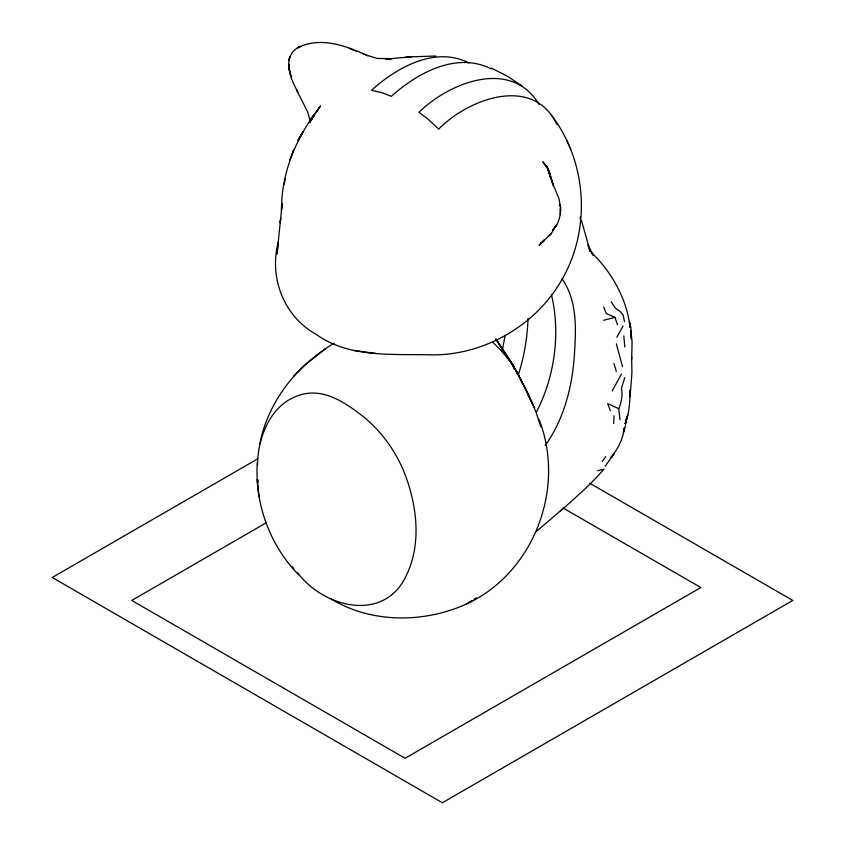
<?xml version="1.0" encoding="UTF-8"?>
<svg xmlns="http://www.w3.org/2000/svg" width="845" height="845" viewBox="0 0 845 845"><rect width="100%" height="100%" fill="white"/><g stroke="black" fill="none" stroke-linecap="round" stroke-linejoin="round"><path stroke-width="1.27" d="M310.442 122.208L307.664 111.815L296.479 89.834L297.831 91.925C290.691 79.419 281.744 57.798 297.398 47.901C320.255 36.092 345.985 45.799 367.638 55.664L362.368 53.372M298.581 574.758C269.756 545.205 254.482 503.366 257.345 462.204M580.283 219.288L580.304 216.859M527.977 318.565C527.46 337.313 524.259 356.02 518.619 373.902M631.711 359.093L632.071 341.38L630.866 330.775M556.042 225.509L552.567 230.294L556.781 224.781L555.661 226.618C559.686 220.249 561.407 212.232 560.235 204.754L560.541 207.553L558.925 198.564L552.577 183.27L553.517 185.847L548.912 171.06L546.884 166.18L550.697 178.242L547.782 168.451L542.923 161.891L547.782 168.451M280.213 222.647L282.177 203.656L281.469 210.12C281.3 172.2 296.542 136.858 319.495 107.431L308.837 122.852L312.756 117.297L311.277 119.346M614.03 415.803L613.713 423.503M280.234 222.753L280.698 218.063L276.98 254.039L278.258 242.557C268.847 277.403 283.962 316.495 315.808 334.124C349.819 358.66 394.024 353.654 433.485 354.911C485.231 354.499 535.35 325.494 561.312 280.656C591.32 229.935 587.36 161.934 551.405 115.226M560.182 214.303L560.425 208.229L560.51 211.43M505.162 335.317L502.226 350.77M284.142 184.77L285.114 179.013M259.869 443.678C268.182 400.963 297.292 365.093 334.176 343.176M624.751 377.578L621.434 388.615C622.966 395.302 621.255 402.452 618.783 408.726L620.008 419.87M310.823 120.391L311.361 118.532L310.643 120.867M289.814 159.853L293.637 149.702M310.252 121.976L311.066 119.81M556.094 225.435L551.077 233.917L540.885 243.349L544.381 240.117L542.532 242.145M311.446 119.029L312.291 117.043L310.094 122.018M621.434 374.05L612.16 391.034M616.829 337.166L623.008 326.191M298.063 140.492L302.901 131.936L298.063 140.492L301.781 133.869M312.164 118.48L313.696 115.786L311.192 120.032M605.178 466.25L614.209 453.427L611.569 457.599M536.406 412.096C554.711 376.532 560.753 333.416 551.373 294.366M314.562 114.92L311.763 119.145M313.062 117.032L314.414 114.878M602.179 461.592L605.791 456.659M545.152 445.537C564.935 417.979 573.026 383.757 574.663 350.305C576.184 325.99 576.586 299.542 561.988 278.66M311.985 118.363L314.277 115.311M543.419 241.174L544.381 240.117L539.29 245.293L541.254 242.768M610.502 457.821C617.896 449.276 623.061 439.02 624.402 427.612L623.399 432.239L625.458 425.859L626.092 419.067L625.311 423.715C629.356 413.036 630 401.259 630.074 389.925L630.085 396.865L631.923 372.793L631.648 356.822M539.29 245.293L541.339 243.18M293.711 376.046L305.541 364.47L325.409 348.953M540.885 243.349L543.081 241.332M536.575 531.304L562.622 508.986L560.161 511.405C575.213 497.747 590.93 484.512 603.9 469.197L597.647 470.76M330.913 598.799C371.071 623.504 424.127 623.261 466.493 603.995L471.943 600.531M474.077 599.168L476.21 597.806M257.662 458.877L52.221 577.494L442.379 802.75L792.779 600.446L589.715 483.213M266.481 522.664L131.746 600.446L405.104 758.271L700.832 587.539L563.013 507.972M466.546 603.974L466.598 603.943C533.987 572.921 566.034 487.808 539.004 419.426M603.742 320.276L614.906 317.329L617.526 324.712M435.766 56.013L411.536 56.826L385.711 59.055L392.471 58.622L377.493 58.474L366.73 55.274M405.22 57.238L411.536 56.826M376.12 353.506L354.213 350.495M614.906 317.329L606.192 313.527L603.742 307.062M349.312 48.397L356.368 51.313M618.783 408.726L607.713 403.688L610.291 410.712M491.579 68.213L507.422 76.23L522.125 86M468.964 62.995C435.386 45.683 396.685 67.516 371.536 90.267L382.669 92.908L391.33 96.372C417.272 72.934 456.67 51.376 491.209 68.878M492.529 342.045L500.842 350.284L511.848 363.392L518.091 373.775L522.379 383.651M297.461 572.583C323.498 607.713 383.979 623.008 406.181 575.783C421.623 544.201 417.092 506.704 405.167 474.753C396.622 452.582 382.595 432.651 364.322 417.419C347.538 404.301 326.92 389.313 304.327 393.897C272.291 400.435 257.63 435.534 257.556 465.225M292.423 566.689L293.743 568.368M539.194 104.717C511.542 57.83 449.445 82.303 418.94 112.311L427.612 118.849L438.735 129.063C468.32 98.823 532.941 74.571 556.908 124.384M499.046 344.401L503.314 350.316M512.419 364.279L495.635 338.908M504.053 351.467L511.383 362.399L517.922 374.631M497.018 340.672L518.745 375.169L533.248 405.41M611.284 301.876L615.245 308.066L620.093 311.435L623.082 314.921L624.487 321.565M496.163 339.215L511.288 362.695M546.462 166.254L549.567 172.961M512.577 364.533L527.269 391.922L534.114 407.205L527.438 393.601M511.848 363.794L514.626 369.254M566.52 139.9L570.734 149.311M533.744 406.646L535.719 411.526M536.216 412.74L540.737 426.704M548.912 171.06L550.084 174.514L549.028 171.398M613.966 363.424L616.301 371.546M622.533 366.593L616.354 343.82M550.264 175.285L552.398 183.006L551.299 178.887L551.51 179.584M581.571 220.798L590.169 251.567L587.962 245.008L593.158 255.158L591.289 252.423C611.917 272.27 626.8 298.824 630.085 327.427L629.536 322.082L630.919 327.68L631.373 338.856L630.771 330.67M624.793 346.968L623.832 335.898M257.144 479.537L259.014 496.723M258.031 479.865L258.179 482.347M289.286 59.023L288.937 60.565L289.919 56.404L289.286 59.023M627.645 415.053L625.311 423.715L627.645 415.053M312.925 116.547L311.889 118.585L313.738 114.941L312.925 116.547M318.069 109.607L316.664 111.793L318.069 109.607M320.413 106.111L319.357 107.674L320.413 106.111M313.041 116.842L310.178 120.972L313.041 116.842M550.676 234.223L548.342 236.008L550.676 234.223M300.809 46.327L297.398 47.901L300.809 46.327M291.208 76.821L289.909 72.343L291.208 76.821M289.993 72.543L289.001 68.118L289.993 72.543M289.307 68.667L288.684 64.125L289.307 68.667"/></g></svg>
